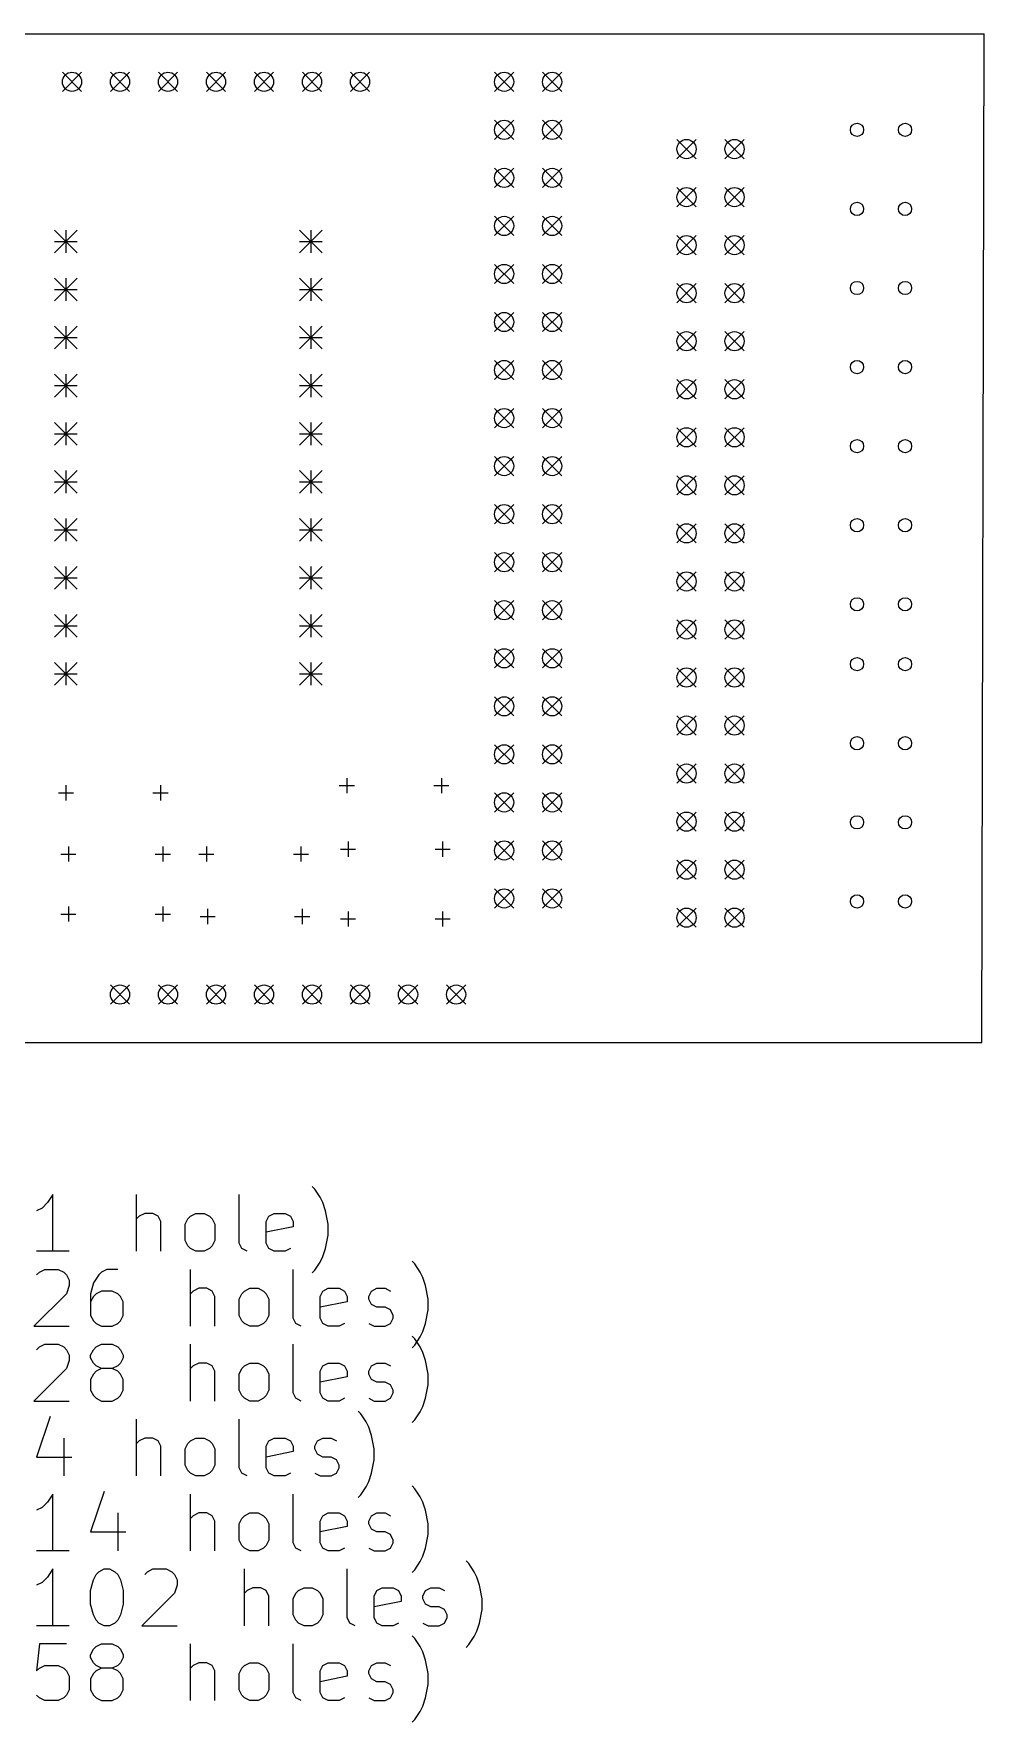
# Model space of a CAD drawing. Extents: x 123.6 to 222.8, y -157.6 to -68.3.
# Drawn here: x 172.5 to 222.8, y -157.6 to -68.3 of the extents above; entities that cross this region are included whole.
import ezdxf

# ---------------------------------------------------------------- set-up
doc = ezdxf.new("R2010")
doc.units = 0
doc.layers.add('BLACK', color=7, linetype='CONTINUOUS')

msp = doc.modelspace()

# ---------------------------------------------------------------- linework, layer by layer
at = {"layer": 'BLACK', "linetype": 'CONTINUOUS'}
for p, q in [((124.841, -68.326), (222.758, -68.326)), ((222.631, -121.666), (222.758, -68.326)), ((173.99, -70.358), (175.006, -71.374)), ((175.006, -70.358), (173.99, -71.374)), ((176.53, -70.358), (177.546, -71.374)), ((177.546, -70.358), (176.53, -71.374)), ((179.07, -70.358), (180.086, -71.374)), ((180.086, -70.358), (179.07, -71.374)), ((181.61, -70.358), (182.626, -71.374)), ((182.626, -70.358), (181.61, -71.374)), ((184.15, -70.358), (185.166, -71.374)), ((185.166, -70.358), (184.15, -71.374)), ((186.69, -70.358), (187.706, -71.374)), ((187.706, -70.358), (186.69, -71.374)), ((189.23, -70.358), (190.246, -71.374)), ((190.246, -70.358), (189.23, -71.374)), ((196.85, -70.358), (197.866, -71.374)), ((197.866, -70.358), (196.85, -71.374)), ((199.39, -70.358), (200.406, -71.374)), ((200.406, -70.358), (199.39, -71.374)), ((196.85, -72.898), (197.866, -73.914)), ((197.866, -72.898), (196.85, -73.914)), ((199.39, -72.898), (200.406, -73.914)), ((200.406, -72.898), (199.39, -73.914)), ((206.502, -73.914), (207.518, -74.93)), ((207.518, -73.914), (206.502, -74.93)), ((209.042, -73.914), (210.058, -74.93)), ((210.058, -73.914), (209.042, -74.93)), ((196.85, -75.438), (197.866, -76.454)), ((197.866, -75.438), (196.85, -76.454)), ((199.39, -75.438), (200.406, -76.454)), ((200.406, -75.438), (199.39, -76.454)), ((206.502, -76.454), (207.518, -77.47)), ((207.518, -76.454), (206.502, -77.47)), ((209.042, -76.454), (210.058, -77.47)), ((210.058, -76.454), (209.042, -77.47)), ((196.85, -77.978), (197.866, -78.994)), ((197.866, -77.978), (196.85, -78.994)), ((199.39, -77.978), (200.406, -78.994)), ((200.406, -77.978), (199.39, -78.994)), ((173.58, -78.7115), (174.78, -79.9115)), ((174.78, -78.7115), (173.58, -79.9115)), ((173.58, -79.3115), (174.78, -79.3115)), ((174.18, -78.7115), (174.18, -79.9115)), ((186.534, -78.7115), (187.734, -79.9115)), ((187.734, -78.7115), (186.534, -79.9115)), ((186.534, -79.3115), (187.734, -79.3115)), ((187.134, -78.7115), (187.134, -79.9115)), ((206.502, -78.994), (207.518, -80.01)), ((207.518, -78.994), (206.502, -80.01)), ((209.042, -78.994), (210.058, -80.01)), ((210.058, -78.994), (209.042, -80.01)), ((196.85, -80.518), (197.866, -81.534)), ((197.866, -80.518), (196.85, -81.534)), ((199.39, -80.518), (200.406, -81.534)), ((200.406, -80.518), (199.39, -81.534)), ((173.58, -81.2515), (174.78, -82.4515)), ((174.78, -81.2515), (173.58, -82.4515)), ((173.58, -81.8515), (174.78, -81.8515)), ((174.18, -81.2515), (174.18, -82.4515)), ((186.534, -81.2515), (187.734, -82.4515)), ((187.734, -81.2515), (186.534, -82.4515)), ((186.534, -81.8515), (187.734, -81.8515)), ((187.134, -81.2515), (187.134, -82.4515)), ((206.502, -81.534), (207.518, -82.55)), ((207.518, -81.534), (206.502, -82.55)), ((209.042, -81.534), (210.058, -82.55)), ((210.058, -81.534), (209.042, -82.55)), ((173.58, -83.7915), (174.78, -84.9915)), ((174.78, -83.7915), (173.58, -84.9915)), ((174.18, -83.7915), (174.18, -84.9915)), ((186.534, -83.7915), (187.734, -84.9915)), ((187.734, -83.7915), (186.534, -84.9915)), ((187.134, -83.7915), (187.134, -84.9915)), ((196.85, -83.058), (197.866, -84.074)), ((197.866, -83.058), (196.85, -84.074)), ((199.39, -83.058), (200.406, -84.074)), ((200.406, -83.058), (199.39, -84.074)), ((173.58, -84.3915), (174.78, -84.3915)), ((186.534, -84.3915), (187.734, -84.3915)), ((206.502, -84.074), (207.518, -85.09)), ((207.518, -84.074), (206.502, -85.09)), ((209.042, -84.074), (210.058, -85.09)), ((210.058, -84.074), (209.042, -85.09)), ((196.85, -85.598), (197.866, -86.614)), ((197.866, -85.598), (196.85, -86.614)), ((199.39, -85.598), (200.406, -86.614)), ((200.406, -85.598), (199.39, -86.614)), ((173.58, -86.3315), (174.78, -87.5315)), ((174.78, -86.3315), (173.58, -87.5315)), ((174.18, -86.3315), (174.18, -87.5315)), ((186.534, -86.3315), (187.734, -87.5315)), ((187.734, -86.3315), (186.534, -87.5315)), ((187.134, -86.3315), (187.134, -87.5315)), ((173.58, -86.9315), (174.78, -86.9315)), ((186.534, -86.9315), (187.734, -86.9315)), ((206.502, -86.614), (207.518, -87.63)), ((207.518, -86.614), (206.502, -87.63)), ((209.042, -86.614), (210.058, -87.63)), ((210.058, -86.614), (209.042, -87.63)), ((196.85, -88.138), (197.866, -89.154)), ((197.866, -88.138), (196.85, -89.154)), ((199.39, -88.138), (200.406, -89.154)), ((200.406, -88.138), (199.39, -89.154)), ((173.58, -88.8715), (174.78, -90.0715)), ((174.78, -88.8715), (173.58, -90.0715)), ((174.18, -88.8715), (174.18, -90.0715)), ((186.534, -88.8715), (187.734, -90.0715)), ((187.734, -88.8715), (186.534, -90.0715)), ((187.134, -88.8715), (187.134, -90.0715)), ((206.502, -89.154), (207.518, -90.17)), ((207.518, -89.154), (206.502, -90.17)), ((209.042, -89.154), (210.058, -90.17)), ((210.058, -89.154), (209.042, -90.17)), ((173.58, -89.4715), (174.78, -89.4715)), ((186.534, -89.4715), (187.734, -89.4715)), ((196.85, -90.678), (197.866, -91.694)), ((197.866, -90.678), (196.85, -91.694)), ((199.39, -90.678), (200.406, -91.694)), ((200.406, -90.678), (199.39, -91.694)), ((173.58, -91.4115), (174.78, -92.6115)), ((174.78, -91.4115), (173.58, -92.6115)), ((174.18, -91.4115), (174.18, -92.6115)), ((186.534, -91.4115), (187.734, -92.6115)), ((187.734, -91.4115), (186.534, -92.6115)), ((187.134, -91.4115), (187.134, -92.6115)), ((206.502, -91.694), (207.518, -92.71)), ((207.518, -91.694), (206.502, -92.71)), ((209.042, -91.694), (210.058, -92.71)), ((210.058, -91.694), (209.042, -92.71)), ((173.58, -92.0115), (174.78, -92.0115)), ((186.534, -92.0115), (187.734, -92.0115)), ((196.85, -93.218), (197.866, -94.234)), ((197.866, -93.218), (196.85, -94.234)), ((199.39, -93.218), (200.406, -94.234)), ((200.406, -93.218), (199.39, -94.234)), ((173.58, -93.9515), (174.78, -95.1515)), ((174.78, -93.9515), (173.58, -95.1515)), ((173.58, -94.5515), (174.78, -94.5515)), ((174.18, -93.9515), (174.18, -95.1515)), ((186.534, -93.9515), (187.734, -95.1515)), ((187.734, -93.9515), (186.534, -95.1515)), ((186.534, -94.5515), (187.734, -94.5515)), ((187.134, -93.9515), (187.134, -95.1515)), ((206.502, -94.234), (207.518, -95.25)), ((207.518, -94.234), (206.502, -95.25)), ((209.042, -94.234), (210.058, -95.25)), ((210.058, -94.234), (209.042, -95.25)), ((196.85, -95.758), (197.866, -96.774)), ((197.866, -95.758), (196.85, -96.774)), ((199.39, -95.758), (200.406, -96.774)), ((200.406, -95.758), (199.39, -96.774)), ((173.58, -96.4915), (174.78, -97.6915)), ((174.78, -96.4915), (173.58, -97.6915)), ((173.58, -97.0915), (174.78, -97.0915)), ((174.18, -96.4915), (174.18, -97.6915)), ((186.534, -96.4915), (187.734, -97.6915)), ((187.734, -96.4915), (186.534, -97.6915)), ((186.534, -97.0915), (187.734, -97.0915)), ((187.134, -96.4915), (187.134, -97.6915)), ((206.502, -96.774), (207.518, -97.79)), ((207.518, -96.774), (206.502, -97.79)), ((209.042, -96.774), (210.058, -97.79)), ((210.058, -96.774), (209.042, -97.79)), ((173.58, -99.0315), (174.78, -100.231)), ((174.78, -99.0315), (173.58, -100.231)), ((174.18, -99.0315), (174.18, -100.231)), ((186.534, -99.0315), (187.734, -100.231)), ((187.734, -99.0315), (186.534, -100.231)), ((187.134, -99.0315), (187.134, -100.231)), ((196.85, -98.298), (197.866, -99.314)), ((197.866, -98.298), (196.85, -99.314)), ((199.39, -98.298), (200.406, -99.314)), ((200.406, -98.298), (199.39, -99.314)), ((173.58, -99.6315), (174.78, -99.6315)), ((186.534, -99.6315), (187.734, -99.6315)), ((206.502, -99.314), (207.518, -100.33)), ((207.518, -99.314), (206.502, -100.33)), ((209.042, -99.314), (210.058, -100.33)), ((210.058, -99.314), (209.042, -100.33)), ((196.85, -100.838), (197.866, -101.854)), ((197.866, -100.838), (196.85, -101.854)), ((199.39, -100.838), (200.406, -101.854)), ((200.406, -100.838), (199.39, -101.854)), ((173.58, -101.572), (174.78, -102.771)), ((174.78, -101.572), (173.58, -102.771)), ((174.18, -101.572), (174.18, -102.771)), ((186.534, -101.572), (187.734, -102.771)), ((187.734, -101.572), (186.534, -102.771)), ((187.134, -101.572), (187.134, -102.771)), ((173.58, -102.171), (174.78, -102.171)), ((186.534, -102.171), (187.734, -102.171)), ((206.502, -101.854), (207.518, -102.87)), ((207.518, -101.854), (206.502, -102.87)), ((209.042, -101.854), (210.058, -102.87)), ((210.058, -101.854), (209.042, -102.87)), ((196.85, -103.378), (197.866, -104.394)), ((197.866, -103.378), (196.85, -104.394)), ((199.39, -103.378), (200.406, -104.394)), ((200.406, -103.378), (199.39, -104.394)), ((206.502, -104.394), (207.518, -105.41)), ((207.518, -104.394), (206.502, -105.41)), ((209.042, -104.394), (210.058, -105.41)), ((210.058, -104.394), (209.042, -105.41)), ((196.85, -105.918), (197.866, -106.934)), ((197.866, -105.918), (196.85, -106.934)), ((199.39, -105.918), (200.406, -106.934)), ((200.406, -105.918), (199.39, -106.934)), ((206.502, -106.934), (207.518, -107.95)), ((207.518, -106.934), (206.502, -107.95)), ((209.042, -106.934), (210.058, -107.95)), ((210.058, -106.934), (209.042, -107.95)), ((189.04, -107.677), (189.04, -108.477)), ((194.04, -107.677), (194.04, -108.477)), ((173.78, -108.458), (174.58, -108.458)), ((174.18, -108.058), (174.18, -108.858)), ((178.78, -108.458), (179.58, -108.458)), ((179.18, -108.058), (179.18, -108.858)), ((188.64, -108.077), (189.44, -108.077)), ((193.64, -108.077), (194.44, -108.077)), ((196.85, -108.458), (197.866, -109.474)), ((197.866, -108.458), (196.85, -109.474)), ((199.39, -108.458), (200.406, -109.474)), ((200.406, -108.458), (199.39, -109.474)), ((206.502, -109.474), (207.518, -110.49)), ((207.518, -109.474), (206.502, -110.49)), ((209.042, -109.474), (210.058, -110.49)), ((210.058, -109.474), (209.042, -110.49)), ((174.308, -111.296), (174.308, -112.096)), ((179.308, -111.296), (179.308, -112.096)), ((181.61, -111.296), (181.61, -112.096)), ((186.61, -111.296), (186.61, -112.096)), ((188.703, -111.442), (189.503, -111.442)), ((189.103, -111.042), (189.103, -111.842)), ((193.703, -111.442), (194.503, -111.442)), ((194.103, -111.042), (194.103, -111.842)), ((196.85, -110.998), (197.866, -112.014)), ((197.866, -110.998), (196.85, -112.014)), ((199.39, -110.998), (200.406, -112.014)), ((200.406, -110.998), (199.39, -112.014)), ((173.908, -111.696), (174.708, -111.696)), ((178.908, -111.696), (179.708, -111.696)), ((181.21, -111.696), (182.01, -111.696)), ((186.21, -111.696), (187.01, -111.696)), ((206.502, -112.014), (207.518, -113.03)), ((207.518, -112.014), (206.502, -113.03)), ((209.042, -112.014), (210.058, -113.03)), ((210.058, -112.014), (209.042, -113.03)), ((196.85, -113.538), (197.866, -114.554)), ((197.866, -113.538), (196.85, -114.554)), ((199.39, -113.538), (200.406, -114.554)), ((200.406, -113.538), (199.39, -114.554)), ((173.908, -114.872), (174.708, -114.872)), ((174.308, -114.472), (174.308, -115.272)), ((178.908, -114.872), (179.708, -114.872)), ((179.308, -114.472), (179.308, -115.272)), ((181.274, -114.998), (182.074, -114.998)), ((181.674, -114.598), (181.674, -115.398)), ((186.274, -114.998), (187.074, -114.998)), ((186.674, -114.598), (186.674, -115.398)), ((188.703, -115.126), (189.503, -115.126)), ((189.103, -114.726), (189.103, -115.526)), ((193.703, -115.126), (194.503, -115.126)), ((194.103, -114.726), (194.103, -115.526)), ((206.502, -114.554), (207.518, -115.57)), ((207.518, -114.554), (206.502, -115.57)), ((209.042, -114.554), (210.058, -115.57)), ((210.058, -114.554), (209.042, -115.57)), ((176.53, -118.618), (177.546, -119.634)), ((177.546, -118.618), (176.53, -119.634)), ((179.07, -118.618), (180.086, -119.634)), ((180.086, -118.618), (179.07, -119.634)), ((181.61, -118.618), (182.626, -119.634)), ((182.626, -118.618), (181.61, -119.634)), ((184.15, -118.618), (185.166, -119.634)), ((185.166, -118.618), (184.15, -119.634)), ((186.69, -118.618), (187.706, -119.634)), ((187.706, -118.618), (186.69, -119.634)), ((189.23, -118.618), (190.246, -119.634)), ((190.246, -118.618), (189.23, -119.634)), ((191.77, -118.618), (192.786, -119.634)), ((192.786, -118.618), (191.77, -119.634)), ((194.31, -118.618), (195.326, -119.634)), ((195.326, -118.618), (194.31, -119.634)), ((124.841, -121.666), (222.631, -121.666)), ((187.345, -129.412), (187.202, -129.27)), ((187.63, -129.841), (187.345, -129.412)), ((173.202, -130.127), (172.916, -130.412)), ((173.487, -129.698), (173.202, -130.127)), ((173.487, -132.698), (173.487, -129.698)), ((177.916, -132.698), (177.916, -129.698)), ((183.345, -132.27), (183.345, -129.698)), ((187.773, -130.127), (187.63, -129.841)), ((187.916, -130.555), (187.773, -130.127)), ((172.916, -130.412), (172.63, -130.555)), ((178.059, -130.841), (177.916, -130.984)), ((178.345, -130.698), (178.059, -130.841)), ((178.773, -130.698), (178.345, -130.698)), ((179.059, -130.841), (178.773, -130.698)), ((179.202, -131.127), (179.059, -130.841)), ((179.202, -132.698), (179.202, -131.127)), ((180.487, -131.27), (180.63, -130.984)), ((180.63, -130.984), (180.773, -130.841)), ((180.773, -130.841), (181.059, -130.698)), ((181.059, -130.698), (181.487, -130.698)), ((181.487, -130.698), (181.773, -130.841)), ((181.773, -130.841), (181.916, -130.984)), ((181.916, -130.984), (182.059, -131.27)), ((184.773, -131.127), (184.916, -130.841)), ((184.773, -132.27), (184.773, -131.127)), ((184.916, -130.841), (185.202, -130.698)), ((185.202, -130.698), (185.773, -130.698)), ((185.773, -130.698), (186.059, -130.841)), ((186.059, -130.841), (186.202, -131.127)), ((186.202, -131.127), (186.202, -131.412)), ((188.059, -131.27), (187.916, -130.555)), ((180.487, -132.127), (180.487, -131.27)), ((180.63, -132.412), (180.487, -132.127)), ((182.059, -132.127), (181.916, -132.412)), ((182.059, -131.27), (182.059, -132.127)), ((186.202, -131.412), (184.773, -131.698)), ((187.916, -132.555), (188.059, -131.841)), ((188.059, -131.841), (188.059, -131.27)), ((174.345, -132.698), (172.63, -132.698)), ((180.773, -132.555), (180.63, -132.412)), ((181.059, -132.698), (180.773, -132.555)), ((181.487, -132.698), (181.059, -132.698)), ((181.773, -132.555), (181.487, -132.698)), ((181.916, -132.412), (181.773, -132.555)), ((183.487, -132.555), (183.345, -132.27)), ((183.773, -132.698), (183.487, -132.555)), ((184.916, -132.555), (184.773, -132.27)), ((185.202, -132.698), (184.916, -132.555)), ((185.773, -132.698), (185.202, -132.698)), ((186.059, -132.555), (185.773, -132.698)), ((187.63, -133.27), (187.773, -132.984)), ((187.773, -132.984), (187.916, -132.555)), ((172.63, -133.944), (172.773, -133.801)), ((172.773, -133.801), (173.059, -133.658)), ((173.059, -133.658), (173.773, -133.658)), ((173.773, -133.658), (174.059, -133.801)), ((174.059, -133.801), (174.202, -133.944)), ((176.059, -133.801), (175.916, -133.944)), ((176.345, -133.658), (176.059, -133.801)), ((176.916, -133.658), (176.345, -133.658)), ((180.773, -136.658), (180.773, -133.658)), ((186.202, -136.23), (186.202, -133.658)), ((187.202, -133.841), (187.345, -133.698)), ((187.345, -133.698), (187.63, -133.27)), ((192.63, -133.372), (192.487, -133.23)), ((192.916, -133.801), (192.63, -133.372)), ((193.059, -134.087), (192.916, -133.801)), ((174.202, -133.944), (174.345, -134.23)), ((174.345, -134.515), (174.202, -134.944)), ((174.345, -134.23), (174.345, -134.515)), ((175.63, -134.372), (175.487, -134.944)), ((175.916, -133.944), (175.63, -134.372)), ((176.059, -134.801), (175.773, -134.944)), ((176.63, -134.801), (176.059, -134.801)), ((176.916, -134.944), (176.63, -134.801)), ((180.916, -134.801), (180.773, -134.944)), ((181.202, -134.658), (180.916, -134.801)), ((181.63, -134.658), (181.202, -134.658)), ((181.916, -134.801), (181.63, -134.658)), ((182.059, -135.087), (181.916, -134.801)), ((183.487, -134.944), (183.63, -134.801)), ((183.63, -134.801), (183.916, -134.658)), ((183.916, -134.658), (184.345, -134.658)), ((184.345, -134.658), (184.63, -134.801)), ((184.63, -134.801), (184.773, -134.944)), ((187.63, -135.087), (187.773, -134.801)), ((187.773, -134.801), (188.059, -134.658)), ((188.059, -134.658), (188.63, -134.658)), ((188.63, -134.658), (188.916, -134.801)), ((188.916, -134.801), (189.059, -135.087)), ((190.202, -135.087), (190.345, -134.801)), ((190.345, -134.801), (190.63, -134.658)), ((190.63, -134.658), (191.059, -134.658)), ((191.059, -134.658), (191.345, -134.801)), ((193.202, -134.515), (193.059, -134.087)), ((193.345, -135.23), (193.202, -134.515)), ((174.202, -134.944), (172.487, -136.658)), ((175.487, -134.944), (175.487, -136.087)), ((175.63, -135.087), (175.487, -135.372)), ((175.773, -134.944), (175.63, -135.087)), ((177.059, -135.087), (176.916, -134.944)), ((177.202, -135.372), (177.059, -135.087)), ((177.202, -136.087), (177.202, -135.372)), ((182.059, -136.658), (182.059, -135.087)), ((183.345, -135.23), (183.487, -134.944)), ((183.345, -136.087), (183.345, -135.23)), ((184.773, -134.944), (184.916, -135.23)), ((184.916, -135.23), (184.916, -136.087)), ((187.63, -136.23), (187.63, -135.087)), ((189.059, -135.372), (187.63, -135.658)), ((189.059, -135.087), (189.059, -135.372)), ((190.202, -135.23), (190.202, -135.087)), ((190.345, -135.515), (190.202, -135.23)), ((190.63, -135.658), (190.345, -135.515)), ((191.059, -135.658), (190.63, -135.658)), ((191.345, -135.801), (191.059, -135.658)), ((193.345, -135.801), (193.345, -135.23)), ((175.487, -136.087), (175.63, -136.372)), ((175.63, -136.372), (175.773, -136.515)), ((175.773, -136.515), (176.059, -136.658)), ((176.63, -136.658), (176.916, -136.515)), ((176.916, -136.515), (177.059, -136.372)), ((177.059, -136.372), (177.202, -136.087)), ((183.487, -136.372), (183.345, -136.087)), ((183.63, -136.515), (183.487, -136.372)), ((183.916, -136.658), (183.63, -136.515)), ((184.63, -136.515), (184.345, -136.658)), ((184.773, -136.372), (184.63, -136.515)), ((184.916, -136.087), (184.773, -136.372)), ((186.345, -136.515), (186.202, -136.23)), ((186.63, -136.658), (186.345, -136.515)), ((187.773, -136.515), (187.63, -136.23)), ((188.059, -136.658), (187.773, -136.515)), ((188.916, -136.515), (188.63, -136.658)), ((190.202, -136.515), (190.487, -136.658)), ((191.059, -136.658), (191.345, -136.515)), ((191.487, -136.087), (191.345, -135.801)), ((191.345, -136.515), (191.487, -136.23)), ((191.487, -136.23), (191.487, -136.087)), ((193.059, -136.944), (193.202, -136.515)), ((193.202, -136.515), (193.345, -135.801)), ((172.487, -136.658), (174.345, -136.658)), ((176.059, -136.658), (176.63, -136.658)), ((184.345, -136.658), (183.916, -136.658)), ((188.63, -136.658), (188.059, -136.658)), ((190.487, -136.658), (191.059, -136.658)), ((192.63, -137.332), (192.487, -137.19)), ((192.63, -137.658), (192.916, -137.23)), ((192.916, -137.761), (192.63, -137.332)), ((192.916, -137.23), (193.059, -136.944)), ((172.63, -137.904), (172.773, -137.761)), ((172.773, -137.761), (173.059, -137.618)), ((173.059, -137.618), (173.773, -137.618)), ((173.773, -137.618), (174.059, -137.761)), ((174.059, -137.761), (174.202, -137.904)), ((174.202, -137.904), (174.345, -138.19)), ((174.345, -138.19), (174.345, -138.475)), ((175.487, -138.19), (175.63, -137.904)), ((175.487, -138.332), (175.487, -138.19)), ((175.63, -138.618), (175.487, -138.332)), ((175.63, -137.904), (175.773, -137.761)), ((175.773, -137.761), (176.059, -137.618)), ((176.059, -137.618), (176.63, -137.618)), ((176.63, -137.618), (176.916, -137.761)), ((176.916, -137.761), (177.059, -137.904)), ((177.059, -137.904), (177.202, -138.19)), ((177.202, -138.332), (177.059, -138.618)), ((177.202, -138.19), (177.202, -138.332)), ((180.773, -140.618), (180.773, -137.618)), ((186.202, -140.19), (186.202, -137.618)), ((192.487, -137.801), (192.63, -137.658)), ((193.059, -138.047), (192.916, -137.761)), ((193.202, -138.475), (193.059, -138.047)), ((174.202, -138.904), (172.487, -140.618)), ((174.345, -138.475), (174.202, -138.904)), ((175.63, -139.19), (175.487, -139.475)), ((175.773, -138.761), (175.63, -138.618)), ((175.773, -139.047), (175.63, -139.19)), ((176.059, -138.904), (175.773, -138.761)), ((176.059, -138.904), (175.773, -139.047)), ((176.63, -138.904), (176.059, -138.904)), ((176.916, -138.761), (176.63, -138.904)), ((176.916, -139.047), (176.63, -138.904)), ((177.059, -138.618), (176.916, -138.761)), ((177.059, -139.19), (176.916, -139.047)), ((177.202, -139.475), (177.059, -139.19)), ((180.916, -138.761), (180.773, -138.904)), ((181.202, -138.618), (180.916, -138.761)), ((181.63, -138.618), (181.202, -138.618)), ((181.916, -138.761), (181.63, -138.618)), ((182.059, -139.047), (181.916, -138.761)), ((182.059, -140.618), (182.059, -139.047)), ((183.345, -139.19), (183.487, -138.904)), ((183.345, -140.047), (183.345, -139.19)), ((183.487, -138.904), (183.63, -138.761)), ((183.63, -138.761), (183.916, -138.618)), ((183.916, -138.618), (184.345, -138.618)), ((184.345, -138.618), (184.63, -138.761)), ((184.63, -138.761), (184.773, -138.904)), ((184.773, -138.904), (184.916, -139.19)), ((184.916, -139.19), (184.916, -140.047)), ((187.63, -139.047), (187.773, -138.761)), ((187.63, -140.19), (187.63, -139.047)), ((187.773, -138.761), (188.059, -138.618)), ((188.059, -138.618), (188.63, -138.618)), ((188.63, -138.618), (188.916, -138.761)), ((188.916, -138.761), (189.059, -139.047)), ((189.059, -139.047), (189.059, -139.332)), ((190.202, -139.047), (190.345, -138.761)), ((190.202, -139.19), (190.202, -139.047)), ((190.345, -139.475), (190.202, -139.19)), ((190.345, -138.761), (190.63, -138.618)), ((190.63, -138.618), (191.059, -138.618)), ((191.059, -138.618), (191.345, -138.761)), ((193.345, -139.19), (193.202, -138.475)), ((193.345, -139.761), (193.345, -139.19)), ((175.487, -139.475), (175.487, -140.047)), ((175.487, -140.047), (175.63, -140.332)), ((177.059, -140.332), (177.202, -140.047)), ((177.202, -140.047), (177.202, -139.475)), ((183.487, -140.332), (183.345, -140.047)), ((184.916, -140.047), (184.773, -140.332)), ((189.059, -139.332), (187.63, -139.618)), ((190.63, -139.618), (190.345, -139.475)), ((191.059, -139.618), (190.63, -139.618)), ((191.345, -139.761), (191.059, -139.618)), ((191.487, -140.047), (191.345, -139.761)), ((191.487, -140.19), (191.487, -140.047)), ((193.202, -140.475), (193.345, -139.761)), ((172.487, -140.618), (174.345, -140.618)), ((175.63, -140.332), (175.773, -140.475)), ((175.773, -140.475), (176.059, -140.618)), ((176.059, -140.618), (176.63, -140.618)), ((176.63, -140.618), (176.916, -140.475)), ((176.916, -140.475), (177.059, -140.332)), ((183.63, -140.475), (183.487, -140.332)), ((183.916, -140.618), (183.63, -140.475)), ((184.345, -140.618), (183.916, -140.618)), ((184.63, -140.475), (184.345, -140.618)), ((184.773, -140.332), (184.63, -140.475)), ((186.345, -140.475), (186.202, -140.19)), ((186.63, -140.618), (186.345, -140.475)), ((187.773, -140.475), (187.63, -140.19)), ((188.059, -140.618), (187.773, -140.475)), ((188.63, -140.618), (188.059, -140.618)), ((188.916, -140.475), (188.63, -140.618)), ((190.202, -140.475), (190.487, -140.618)), ((190.487, -140.618), (191.059, -140.618)), ((191.059, -140.618), (191.345, -140.475)), ((191.345, -140.475), (191.487, -140.19)), ((192.916, -141.19), (193.059, -140.904)), ((193.059, -140.904), (193.202, -140.475)), ((173.345, -141.435), (172.63, -143.578)), ((177.916, -144.578), (177.916, -141.578)), ((183.345, -144.15), (183.345, -141.578)), ((189.773, -141.292), (189.63, -141.15)), ((190.059, -141.721), (189.773, -141.292)), ((190.202, -142.007), (190.059, -141.721)), ((192.487, -141.761), (192.63, -141.618)), ((192.63, -141.618), (192.916, -141.19)), ((174.059, -142.578), (174.059, -144.578)), ((178.059, -142.721), (177.916, -142.864)), ((178.345, -142.578), (178.059, -142.721)), ((178.773, -142.578), (178.345, -142.578)), ((179.059, -142.721), (178.773, -142.578)), ((179.202, -143.007), (179.059, -142.721)), ((180.63, -142.864), (180.773, -142.721)), ((180.773, -142.721), (181.059, -142.578)), ((181.059, -142.578), (181.487, -142.578)), ((181.487, -142.578), (181.773, -142.721)), ((181.773, -142.721), (181.916, -142.864)), ((184.773, -143.007), (184.916, -142.721)), ((184.916, -142.721), (185.202, -142.578)), ((185.202, -142.578), (185.773, -142.578)), ((185.773, -142.578), (186.059, -142.721)), ((186.059, -142.721), (186.202, -143.007)), ((187.345, -143.007), (187.487, -142.721)), ((187.487, -142.721), (187.773, -142.578)), ((187.773, -142.578), (188.202, -142.578)), ((188.202, -142.578), (188.487, -142.721)), ((190.345, -142.435), (190.202, -142.007)), ((190.487, -143.15), (190.345, -142.435)), ((172.63, -143.578), (174.487, -143.578)), ((179.202, -144.578), (179.202, -143.007)), ((180.487, -143.15), (180.63, -142.864)), ((180.487, -144.007), (180.487, -143.15)), ((181.916, -142.864), (182.059, -143.15)), ((182.059, -143.15), (182.059, -144.007)), ((184.773, -144.15), (184.773, -143.007)), ((186.202, -143.292), (184.773, -143.578)), ((186.202, -143.007), (186.202, -143.292)), ((187.345, -143.15), (187.345, -143.007)), ((187.487, -143.435), (187.345, -143.15)), ((187.773, -143.578), (187.487, -143.435)), ((188.202, -143.578), (187.773, -143.578)), ((188.487, -143.721), (188.202, -143.578)), ((188.63, -144.007), (188.487, -143.721)), ((190.345, -144.435), (190.487, -143.721)), ((190.487, -143.721), (190.487, -143.15)), ((180.63, -144.292), (180.487, -144.007)), ((180.773, -144.435), (180.63, -144.292)), ((181.059, -144.578), (180.773, -144.435)), ((181.487, -144.578), (181.059, -144.578)), ((181.773, -144.435), (181.487, -144.578)), ((181.916, -144.292), (181.773, -144.435)), ((182.059, -144.007), (181.916, -144.292)), ((183.487, -144.435), (183.345, -144.15)), ((183.773, -144.578), (183.487, -144.435)), ((184.916, -144.435), (184.773, -144.15)), ((185.202, -144.578), (184.916, -144.435)), ((185.773, -144.578), (185.202, -144.578)), ((186.059, -144.435), (185.773, -144.578)), ((187.345, -144.435), (187.63, -144.578)), ((187.63, -144.578), (188.202, -144.578)), ((188.202, -144.578), (188.487, -144.435)), ((188.487, -144.435), (188.63, -144.15)), ((188.63, -144.15), (188.63, -144.007)), ((190.202, -144.864), (190.345, -144.435)), ((176.202, -145.395), (175.487, -147.538)), ((189.773, -145.578), (190.059, -145.15)), ((190.059, -145.15), (190.202, -144.864)), ((192.63, -145.252), (192.487, -145.11)), ((192.916, -145.681), (192.63, -145.252)), ((172.916, -146.252), (172.63, -146.395)), ((173.202, -145.967), (172.916, -146.252)), ((173.487, -145.538), (173.202, -145.967)), ((173.487, -148.538), (173.487, -145.538)), ((180.773, -148.538), (180.773, -145.538)), ((186.202, -148.11), (186.202, -145.538)), ((189.63, -145.721), (189.773, -145.578)), ((193.059, -145.967), (192.916, -145.681)), ((193.202, -146.395), (193.059, -145.967)), ((193.345, -147.11), (193.202, -146.395)), ((176.916, -146.538), (176.916, -148.538)), ((180.916, -146.681), (180.773, -146.824)), ((181.202, -146.538), (180.916, -146.681)), ((181.63, -146.538), (181.202, -146.538)), ((181.916, -146.681), (181.63, -146.538)), ((182.059, -146.967), (181.916, -146.681)), ((182.059, -148.538), (182.059, -146.967)), ((183.345, -147.11), (183.487, -146.824)), ((183.345, -147.967), (183.345, -147.11)), ((183.487, -146.824), (183.63, -146.681)), ((183.63, -146.681), (183.916, -146.538)), ((183.916, -146.538), (184.345, -146.538)), ((184.345, -146.538), (184.63, -146.681)), ((184.63, -146.681), (184.773, -146.824)), ((184.773, -146.824), (184.916, -147.11)), ((184.916, -147.11), (184.916, -147.967)), ((187.63, -146.967), (187.773, -146.681)), ((187.63, -148.11), (187.63, -146.967)), ((189.059, -147.252), (187.63, -147.538)), ((187.773, -146.681), (188.059, -146.538)), ((188.059, -146.538), (188.63, -146.538)), ((188.63, -146.538), (188.916, -146.681)), ((188.916, -146.681), (189.059, -146.967)), ((189.059, -146.967), (189.059, -147.252)), ((190.202, -146.967), (190.345, -146.681)), ((190.202, -147.11), (190.202, -146.967)), ((190.345, -147.395), (190.202, -147.11)), ((190.345, -146.681), (190.63, -146.538)), ((190.63, -146.538), (191.059, -146.538)), ((191.059, -146.538), (191.345, -146.681)), ((193.345, -147.681), (193.345, -147.11)), ((175.487, -147.538), (177.345, -147.538)), ((183.487, -148.252), (183.345, -147.967)), ((184.916, -147.967), (184.773, -148.252)), ((186.345, -148.395), (186.202, -148.11)), ((187.773, -148.395), (187.63, -148.11)), ((190.63, -147.538), (190.345, -147.395)), ((191.059, -147.538), (190.63, -147.538)), ((191.345, -147.681), (191.059, -147.538)), ((191.487, -147.967), (191.345, -147.681)), ((191.345, -148.395), (191.487, -148.11)), ((191.487, -148.11), (191.487, -147.967)), ((193.202, -148.395), (193.345, -147.681)), ((174.345, -148.538), (172.63, -148.538)), ((183.63, -148.395), (183.487, -148.252)), ((183.916, -148.538), (183.63, -148.395)), ((184.345, -148.538), (183.916, -148.538)), ((184.63, -148.395), (184.345, -148.538)), ((184.773, -148.252), (184.63, -148.395)), ((186.63, -148.538), (186.345, -148.395)), ((188.059, -148.538), (187.773, -148.395)), ((188.63, -148.538), (188.059, -148.538)), ((188.916, -148.395), (188.63, -148.538)), ((190.202, -148.395), (190.487, -148.538)), ((190.487, -148.538), (191.059, -148.538)), ((191.059, -148.538), (191.345, -148.395)), ((192.916, -149.11), (193.059, -148.824)), ((193.059, -148.824), (193.202, -148.395)), ((195.487, -149.212), (195.345, -149.07)), ((173.202, -149.927), (172.916, -150.212)), ((173.487, -149.498), (173.202, -149.927)), ((173.487, -152.498), (173.487, -149.498)), ((175.63, -150.07), (175.773, -149.784)), ((175.773, -149.784), (175.916, -149.641)), ((175.916, -149.641), (176.202, -149.498)), ((176.202, -149.498), (176.487, -149.498)), ((176.487, -149.498), (176.773, -149.641)), ((176.773, -149.641), (176.916, -149.784)), ((176.916, -149.784), (177.059, -150.07)), ((178.345, -149.784), (178.487, -149.641)), ((178.487, -149.641), (178.773, -149.498)), ((178.773, -149.498), (179.487, -149.498)), ((179.487, -149.498), (179.773, -149.641)), ((179.773, -149.641), (179.916, -149.784)), ((179.916, -149.784), (180.059, -150.07)), ((183.63, -152.498), (183.63, -149.498)), ((189.059, -152.07), (189.059, -149.498)), ((192.487, -149.681), (192.63, -149.538)), ((192.63, -149.538), (192.916, -149.11)), ((195.773, -149.641), (195.487, -149.212)), ((195.916, -149.927), (195.773, -149.641)), ((196.059, -150.355), (195.916, -149.927)), ((172.916, -150.212), (172.63, -150.355)), ((175.487, -150.641), (175.63, -150.07)), ((175.487, -151.355), (175.487, -150.641)), ((177.059, -150.07), (177.202, -150.641)), ((177.202, -150.641), (177.202, -151.355)), ((179.916, -150.784), (178.202, -152.498)), ((180.059, -150.355), (179.916, -150.784)), ((180.059, -150.07), (180.059, -150.355)), ((183.773, -150.641), (183.63, -150.784)), ((184.059, -150.498), (183.773, -150.641)), ((184.487, -150.498), (184.059, -150.498)), ((184.773, -150.641), (184.487, -150.498)), ((184.916, -150.927), (184.773, -150.641)), ((186.202, -151.07), (186.345, -150.784)), ((186.345, -150.784), (186.487, -150.641)), ((186.487, -150.641), (186.773, -150.498)), ((186.773, -150.498), (187.202, -150.498)), ((187.202, -150.498), (187.487, -150.641)), ((187.487, -150.641), (187.63, -150.784)), ((187.63, -150.784), (187.773, -151.07)), ((190.487, -150.927), (190.63, -150.641)), ((190.63, -150.641), (190.916, -150.498)), ((190.916, -150.498), (191.487, -150.498)), ((191.487, -150.498), (191.773, -150.641)), ((191.773, -150.641), (191.916, -150.927)), ((193.059, -150.927), (193.202, -150.641)), ((193.202, -150.641), (193.487, -150.498)), ((193.487, -150.498), (193.916, -150.498)), ((193.916, -150.498), (194.202, -150.641)), ((196.202, -151.07), (196.059, -150.355)), ((175.63, -151.927), (175.487, -151.355)), ((177.202, -151.355), (177.059, -151.927)), ((184.916, -152.498), (184.916, -150.927)), ((186.202, -151.927), (186.202, -151.07)), ((187.773, -151.07), (187.773, -151.927)), ((190.487, -152.07), (190.487, -150.927)), ((191.916, -151.212), (190.487, -151.498)), ((191.916, -150.927), (191.916, -151.212)), ((193.059, -151.07), (193.059, -150.927)), ((193.202, -151.355), (193.059, -151.07)), ((193.487, -151.498), (193.202, -151.355)), ((193.916, -151.498), (193.487, -151.498)), ((194.202, -151.641), (193.916, -151.498)), ((194.345, -151.927), (194.202, -151.641)), ((196.059, -152.355), (196.202, -151.641)), ((196.202, -151.641), (196.202, -151.07)), ((174.345, -152.498), (172.63, -152.498)), ((175.773, -152.212), (175.63, -151.927)), ((175.916, -152.355), (175.773, -152.212)), ((176.202, -152.498), (175.916, -152.355)), ((176.487, -152.498), (176.202, -152.498)), ((176.773, -152.355), (176.487, -152.498)), ((176.916, -152.212), (176.773, -152.355)), ((177.059, -151.927), (176.916, -152.212)), ((178.202, -152.498), (180.059, -152.498)), ((186.345, -152.212), (186.202, -151.927)), ((186.487, -152.355), (186.345, -152.212)), ((186.773, -152.498), (186.487, -152.355)), ((187.202, -152.498), (186.773, -152.498)), ((187.487, -152.355), (187.202, -152.498)), ((187.63, -152.212), (187.487, -152.355)), ((187.773, -151.927), (187.63, -152.212)), ((189.202, -152.355), (189.059, -152.07)), ((189.487, -152.498), (189.202, -152.355)), ((190.63, -152.355), (190.487, -152.07)), ((190.916, -152.498), (190.63, -152.355)), ((191.487, -152.498), (190.916, -152.498)), ((191.773, -152.355), (191.487, -152.498)), ((193.059, -152.355), (193.345, -152.498)), ((193.345, -152.498), (193.916, -152.498)), ((193.916, -152.498), (194.202, -152.355)), ((194.202, -152.355), (194.345, -152.07)), ((194.345, -152.07), (194.345, -151.927)), ((195.916, -152.784), (196.059, -152.355)), ((172.773, -153.458), (172.63, -154.887)), ((174.202, -153.458), (172.773, -153.458)), ((175.773, -153.601), (176.059, -153.458)), ((176.059, -153.458), (176.63, -153.458)), ((176.63, -153.458), (176.916, -153.601)), ((180.773, -156.458), (180.773, -153.458)), ((186.202, -156.03), (186.202, -153.458)), ((192.63, -153.172), (192.487, -153.03)), ((192.916, -153.601), (192.63, -153.172)), ((195.345, -153.641), (195.487, -153.498)), ((195.487, -153.498), (195.773, -153.07)), ((195.773, -153.07), (195.916, -152.784)), ((175.487, -154.03), (175.63, -153.744)), ((175.487, -154.172), (175.487, -154.03)), ((175.63, -154.458), (175.487, -154.172)), ((175.63, -153.744), (175.773, -153.601)), ((176.916, -153.601), (177.059, -153.744)), ((177.059, -153.744), (177.202, -154.03)), ((177.202, -154.172), (177.059, -154.458)), ((177.202, -154.03), (177.202, -154.172)), ((193.059, -153.887), (192.916, -153.601)), ((193.202, -154.315), (193.059, -153.887)), ((193.345, -155.03), (193.202, -154.315)), ((172.63, -154.887), (172.773, -154.744)), ((172.773, -154.744), (173.059, -154.601)), ((173.059, -154.601), (173.773, -154.601)), ((173.773, -154.601), (174.059, -154.744)), ((174.059, -154.744), (174.202, -154.887)), ((174.202, -154.887), (174.345, -155.172)), ((174.345, -155.172), (174.345, -155.887)), ((175.63, -155.03), (175.487, -155.315)), ((175.487, -155.315), (175.487, -155.887)), ((175.773, -154.601), (175.63, -154.458)), ((175.773, -154.887), (175.63, -155.03)), ((176.059, -154.744), (175.773, -154.601)), ((176.059, -154.744), (175.773, -154.887)), ((176.63, -154.744), (176.059, -154.744)), ((176.916, -154.601), (176.63, -154.744)), ((176.916, -154.887), (176.63, -154.744)), ((177.059, -154.458), (176.916, -154.601)), ((177.059, -155.03), (176.916, -154.887)), ((177.202, -155.315), (177.059, -155.03)), ((177.202, -155.887), (177.202, -155.315)), ((180.916, -154.601), (180.773, -154.744)), ((181.202, -154.458), (180.916, -154.601)), ((181.63, -154.458), (181.202, -154.458)), ((181.916, -154.601), (181.63, -154.458)), ((182.059, -154.887), (181.916, -154.601)), ((182.059, -156.458), (182.059, -154.887)), ((183.345, -155.03), (183.487, -154.744)), ((183.345, -155.887), (183.345, -155.03)), ((183.487, -154.744), (183.63, -154.601)), ((183.63, -154.601), (183.916, -154.458)), ((183.916, -154.458), (184.345, -154.458)), ((184.345, -154.458), (184.63, -154.601)), ((184.63, -154.601), (184.773, -154.744)), ((184.773, -154.744), (184.916, -155.03)), ((184.916, -155.03), (184.916, -155.887)), ((187.63, -154.887), (187.773, -154.601)), ((187.63, -156.03), (187.63, -154.887)), ((189.059, -155.172), (187.63, -155.458)), ((187.773, -154.601), (188.059, -154.458)), ((188.059, -154.458), (188.63, -154.458)), ((188.63, -154.458), (188.916, -154.601)), ((188.916, -154.601), (189.059, -154.887)), ((189.059, -154.887), (189.059, -155.172)), ((190.202, -154.887), (190.345, -154.601)), ((190.202, -155.03), (190.202, -154.887)), ((190.345, -155.315), (190.202, -155.03)), ((190.345, -154.601), (190.63, -154.458)), ((190.63, -155.458), (190.345, -155.315)), ((190.63, -154.458), (191.059, -154.458)), ((191.059, -154.458), (191.345, -154.601)), ((193.345, -155.601), (193.345, -155.03)), ((172.773, -156.315), (172.63, -156.172)), ((174.202, -156.172), (174.059, -156.315)), ((174.345, -155.887), (174.202, -156.172)), ((175.487, -155.887), (175.63, -156.172)), ((175.63, -156.172), (175.773, -156.315)), ((176.916, -156.315), (177.059, -156.172)), ((177.059, -156.172), (177.202, -155.887)), ((183.487, -156.172), (183.345, -155.887)), ((183.63, -156.315), (183.487, -156.172)), ((184.773, -156.172), (184.63, -156.315)), ((184.916, -155.887), (184.773, -156.172)), ((186.345, -156.315), (186.202, -156.03)), ((187.773, -156.315), (187.63, -156.03)), ((191.059, -155.458), (190.63, -155.458)), ((191.345, -155.601), (191.059, -155.458)), ((191.487, -155.887), (191.345, -155.601)), ((191.345, -156.315), (191.487, -156.03)), ((191.487, -156.03), (191.487, -155.887)), ((193.202, -156.315), (193.345, -155.601)), ((173.059, -156.458), (172.773, -156.315)), ((173.773, -156.458), (173.059, -156.458)), ((174.059, -156.315), (173.773, -156.458)), ((175.773, -156.315), (176.059, -156.458)), ((176.059, -156.458), (176.63, -156.458)), ((176.63, -156.458), (176.916, -156.315)), ((183.916, -156.458), (183.63, -156.315)), ((184.345, -156.458), (183.916, -156.458)), ((184.63, -156.315), (184.345, -156.458)), ((186.63, -156.458), (186.345, -156.315)), ((188.059, -156.458), (187.773, -156.315)), ((188.63, -156.458), (188.059, -156.458)), ((188.916, -156.315), (188.63, -156.458)), ((190.202, -156.315), (190.487, -156.458)), ((190.487, -156.458), (191.059, -156.458)), ((191.059, -156.458), (191.345, -156.315)), ((192.63, -157.458), (192.916, -157.03)), ((192.916, -157.03), (193.059, -156.744)), ((193.059, -156.744), (193.202, -156.315)), ((192.487, -157.601), (192.63, -157.458))]:
    msp.add_line(p, q, dxfattribs=at)
at = {"layer": 'BLACK'}
for centre, radius in [((174.498, -70.866), 0.508), ((177.038, -70.866), 0.508), ((179.578, -70.866), 0.508), ((182.118, -70.866), 0.508), ((184.658, -70.866), 0.508), ((187.198, -70.866), 0.508), ((189.738, -70.866), 0.508), ((197.358, -70.866), 0.508), ((199.898, -70.866), 0.508), ((197.358, -73.406), 0.508), ((199.898, -73.406), 0.508), ((216.027, -73.406), 0.35), ((218.567, -73.406), 0.35), ((207.01, -74.422), 0.508), ((209.55, -74.422), 0.508), ((197.358, -75.946), 0.508), ((199.898, -75.946), 0.508), ((207.01, -76.962), 0.508), ((209.55, -76.962), 0.508), ((216.027, -77.5871), 0.35), ((218.567, -77.5871), 0.35), ((197.358, -78.486), 0.508), ((199.898, -78.486), 0.508), ((207.01, -79.502), 0.508), ((209.55, -79.502), 0.508), ((197.358, -81.026), 0.508), ((199.898, -81.026), 0.508), ((207.01, -82.042), 0.508), ((209.55, -82.042), 0.508), ((216.027, -81.7682), 0.35), ((218.567, -81.7682), 0.35), ((197.358, -83.566), 0.508), ((199.898, -83.566), 0.508), ((207.01, -84.582), 0.508), ((209.55, -84.582), 0.508), ((197.358, -86.106), 0.508), ((199.898, -86.106), 0.508), ((216.027, -85.9493), 0.35), ((218.567, -85.9493), 0.35), ((207.01, -87.122), 0.508), ((209.55, -87.122), 0.508), ((197.358, -88.646), 0.508), ((199.898, -88.646), 0.508), ((207.01, -89.662), 0.508), ((209.55, -89.662), 0.508), ((216.027, -90.1304), 0.35), ((218.567, -90.1304), 0.35), ((197.358, -91.186), 0.508), ((199.898, -91.186), 0.508), ((207.01, -92.202), 0.508), ((209.55, -92.202), 0.508), ((197.358, -93.726), 0.508), ((199.898, -93.726), 0.508), ((207.01, -94.742), 0.508), ((209.55, -94.742), 0.508), ((216.027, -94.3115), 0.35), ((218.567, -94.3115), 0.35), ((197.358, -96.266), 0.508), ((199.898, -96.266), 0.508), ((207.01, -97.282), 0.508), ((209.55, -97.282), 0.508), ((216.027, -98.4926), 0.35), ((218.567, -98.4926), 0.35), ((197.358, -98.806), 0.508), ((199.898, -98.806), 0.508), ((207.01, -99.822), 0.508), ((209.55, -99.822), 0.508), ((197.358, -101.346), 0.508), ((199.898, -101.346), 0.508), ((216.027, -101.658), 0.35), ((218.567, -101.658), 0.35), ((207.01, -102.362), 0.508), ((209.55, -102.362), 0.508), ((197.358, -103.886), 0.508), ((199.898, -103.886), 0.508), ((207.01, -104.902), 0.508), ((209.55, -104.902), 0.508), ((197.358, -106.426), 0.508), ((199.898, -106.426), 0.508), ((216.027, -105.839), 0.35), ((218.567, -105.839), 0.35), ((207.01, -107.442), 0.508), ((209.55, -107.442), 0.508), ((197.358, -108.966), 0.508), ((199.898, -108.966), 0.508), ((207.01, -109.982), 0.508), ((209.55, -109.982), 0.508), ((216.027, -110.02), 0.35), ((218.567, -110.02), 0.35), ((197.358, -111.506), 0.508), ((199.898, -111.506), 0.508), ((207.01, -112.522), 0.508), ((209.55, -112.522), 0.508), ((197.358, -114.046), 0.508), ((199.898, -114.046), 0.508), ((216.027, -114.201), 0.35), ((218.567, -114.201), 0.35), ((207.01, -115.062), 0.508), ((209.55, -115.062), 0.508), ((177.038, -119.126), 0.508), ((179.578, -119.126), 0.508), ((182.118, -119.126), 0.508), ((184.658, -119.126), 0.508), ((187.198, -119.126), 0.508), ((189.738, -119.126), 0.508), ((192.278, -119.126), 0.508), ((194.818, -119.126), 0.508)]:
    msp.add_circle(centre, radius, dxfattribs=at)

doc.saveas('drawing.dxf')
